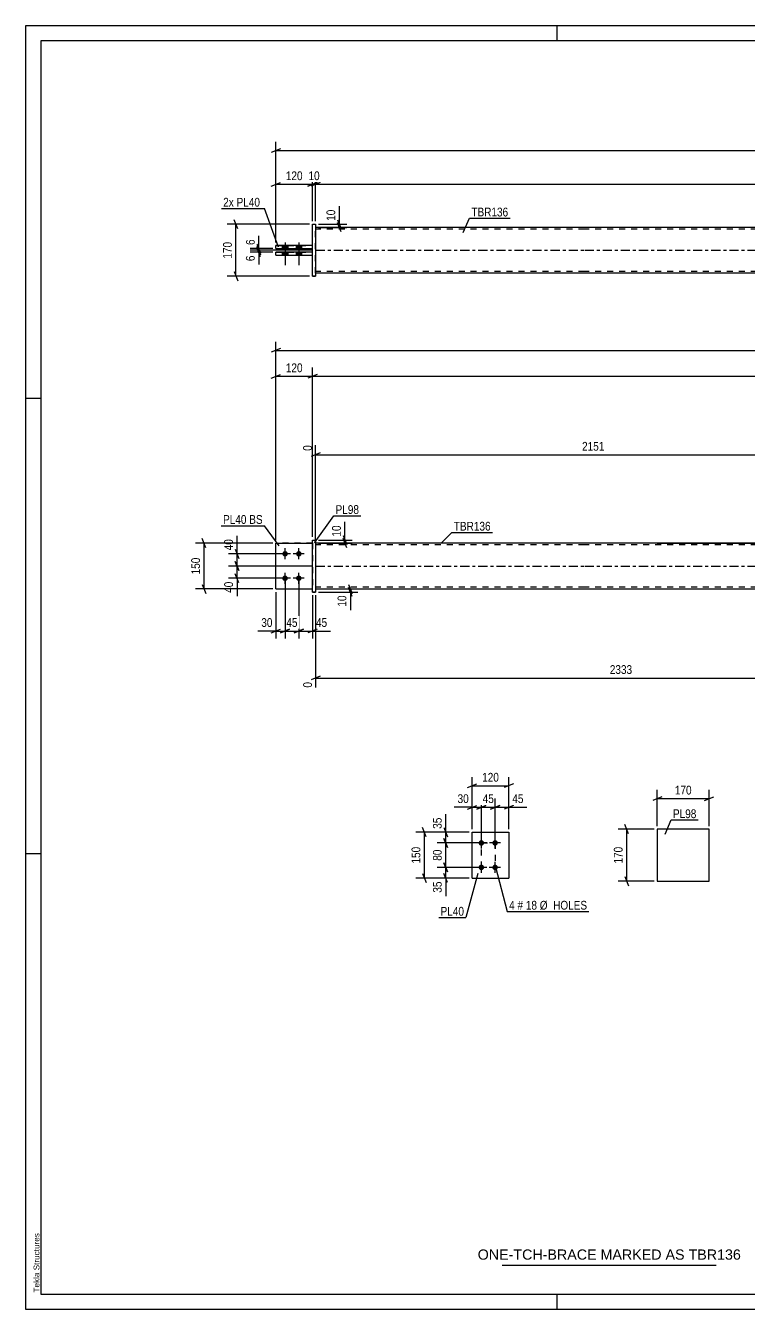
# Model space of a CAD drawing. Header units: millimetres. Extents: x 0 to 594, y 0 to 420.
# Drawn here: x 0 to 236.6, y 0 to 420 of the extents above; entities that cross this region are included whole.
import ezdxf

# ---------------------------------------------------------------- set-up
doc = ezdxf.new("R2010")
doc.units = ezdxf.units.MM
doc.linetypes.add('DXK_LINE_DOT2', pattern=[3.9198, 1.9599, -1.9599])
doc.linetypes.add('DXK_LINE_DOT3', pattern=[5.9187, 2.979, -0.9799, 0.9799, -0.9799])
doc.styles.add('Arial', font='ARIAL.TTF', dxfattribs={"height": 0.2})
doc.styles.add('Arial Narrow', font='ARIALN.TTF', dxfattribs={"height": 0.2})

# ---------------------------------------------------------------- blocks, each defined once
blk = doc.blocks.new('Unknown-580575839-1131')
at = {"color": 5, "linetype": 'Continuous'}
for p, q in [((594, 420), (0, 420)), ((0, 420), (0, 0)), ((174, 415), (174, 420)), ((589, 415), (5, 415)), ((5, 415), (5, 5)), ((5, 298), (0, 298)), ((5, 149), (0, 149)), ((5, 5), (589, 5)), ((174, 0), (174, 5)), ((0, 0), (594, 0))]:
    blk.add_line(p, q, dxfattribs=at)
at = {"color": 174, "linetype": 'Continuous', "style": 'Arial'}
blk.add_text('Tekla Structures', height=1.9102, rotation=90, dxfattribs=at).set_placement((4.5, 5.5))
blk = doc.blocks.new('Bolt-580575839-2195 - 2156')
at = {"linetype": 'Continuous'}
for points in [[(149.19, 153.5), (149.37, 153.48), (149.55, 153.42), (149.71, 153.32), (149.85, 153.2), (149.96, 153.05), (150.04, 152.87), (150.08, 152.69), (150.08, 152.5), (150.04, 152.32), (149.96, 152.15), (149.85, 151.99), (149.71, 151.87), (149.55, 151.77), (149.37, 151.72), (149.19, 151.7), (149, 151.72), (148.82, 151.77), (148.66, 151.87), (148.52, 151.99), (148.41, 152.15), (148.33, 152.32), (148.29, 152.5), (148.29, 152.69), (148.33, 152.87), (148.41, 153.05), (148.52, 153.2), (148.66, 153.32), (148.82, 153.42), (149, 153.48)], [(153.69, 153.5), (153.87, 153.48), (154.05, 153.42), (154.21, 153.32), (154.35, 153.2), (154.46, 153.05), (154.54, 152.87), (154.58, 152.69), (154.58, 152.5), (154.54, 152.32), (154.46, 152.15), (154.35, 151.99), (154.21, 151.87), (154.05, 151.77), (153.87, 151.72), (153.69, 151.7), (153.5, 151.72), (153.32, 151.77), (153.16, 151.87), (153.02, 151.99), (152.91, 152.15), (152.83, 152.32), (152.79, 152.5), (152.79, 152.69), (152.83, 152.87), (152.91, 153.05), (153.02, 153.2), (153.16, 153.32), (153.32, 153.42), (153.5, 153.48)], [(149.19, 145.5), (149.37, 145.48), (149.55, 145.42), (149.71, 145.32), (149.85, 145.2), (149.96, 145.05), (150.04, 144.87), (150.08, 144.69), (150.08, 144.5), (150.04, 144.32), (149.96, 144.15), (149.85, 143.99), (149.71, 143.87), (149.55, 143.77), (149.37, 143.72), (149.19, 143.7), (149, 143.72), (148.82, 143.77), (148.66, 143.87), (148.52, 143.99), (148.41, 144.15), (148.33, 144.32), (148.29, 144.5), (148.29, 144.69), (148.33, 144.87), (148.41, 145.05), (148.52, 145.2), (148.66, 145.32), (148.82, 145.42), (149, 145.48)], [(153.69, 145.5), (153.87, 145.48), (154.05, 145.42), (154.21, 145.32), (154.35, 145.2), (154.46, 145.05), (154.54, 144.87), (154.58, 144.69), (154.58, 144.5), (154.54, 144.32), (154.46, 144.15), (154.35, 143.99), (154.21, 143.87), (154.05, 143.77), (153.87, 143.72), (153.69, 143.7), (153.5, 143.72), (153.32, 143.77), (153.16, 143.87), (153.02, 143.99), (152.91, 144.15), (152.83, 144.32), (152.79, 144.5), (152.79, 144.69), (152.83, 144.87), (152.91, 145.05), (153.02, 145.2), (153.16, 145.32), (153.32, 145.42), (153.5, 145.48)]]:
    blk.add_hatch(color=1, dxfattribs=at).paths.add_polyline_path(points)
at = {"color": 1, "linetype": 'Continuous'}
for p, q in [((150.99, 152.6), (147.39, 152.6)), ((149.19, 150.8), (149.19, 154.4)), ((155.49, 152.6), (151.89, 152.6)), ((153.69, 150.8), (153.69, 154.4)), ((150.99, 144.6), (147.39, 144.6)), ((149.19, 142.8), (149.19, 146.4)), ((155.49, 144.6), (151.89, 144.6)), ((153.69, 142.8), (153.69, 146.4))]:
    blk.add_line(p, q, dxfattribs=at)
blk = doc.blocks.new('Part-580575839-2162 - 2156')
at = {"color": 2, "linetype": 'Continuous'}
for p, q in [((146.19, 141.1), (146.19, 156.1)), ((146.19, 156.1), (158.19, 156.1)), ((158.19, 156.1), (158.19, 141.1)), ((146.19, 141.1), (146.19, 141.1)), ((146.19, 141.1), (158.19, 141.1)), ((158.19, 141.1), (158.19, 141.1))]:
    blk.add_line(p, q, dxfattribs=at)
at = {"color": 7, "linetype": 'DXK_LINE_DOT2'}
for p, q in [((146.19, 156.1), (158.19, 156.1)), ((146.19, 141.1), (158.19, 141.1))]:
    blk.add_line(p, q, dxfattribs=at)
blk = doc.blocks.new('Bolt-580575839-1683 - 1678')
at = {"linetype": 'Continuous'}
for points in [[(84.92, 246.3), (84.74, 246.32), (84.56, 246.38), (84.39, 246.47), (84.25, 246.6), (84.14, 246.75), (84.07, 246.92), (84.03, 247.11), (84.03, 247.3), (84.07, 247.48), (84.14, 247.65), (84.25, 247.8), (84.39, 247.93), (84.56, 248.02), (84.74, 248.08), (84.92, 248.1), (85.11, 248.08), (85.29, 248.02), (85.45, 247.93), (85.59, 247.8), (85.7, 247.65), (85.78, 247.48), (85.82, 247.3), (85.82, 247.11), (85.78, 246.92), (85.7, 246.75), (85.59, 246.6), (85.45, 246.47), (85.29, 246.38), (85.11, 246.32)], [(89.42, 246.3), (89.24, 246.32), (89.06, 246.38), (88.89, 246.47), (88.75, 246.6), (88.64, 246.75), (88.57, 246.92), (88.53, 247.11), (88.53, 247.3), (88.57, 247.48), (88.64, 247.65), (88.75, 247.8), (88.89, 247.93), (89.06, 248.02), (89.24, 248.08), (89.42, 248.1), (89.61, 248.08), (89.79, 248.02), (89.95, 247.93), (90.09, 247.8), (90.2, 247.65), (90.28, 247.48), (90.32, 247.3), (90.32, 247.11), (90.28, 246.92), (90.2, 246.75), (90.09, 246.6), (89.95, 246.47), (89.79, 246.38), (89.61, 246.32)], [(84.92, 238.3), (84.74, 238.32), (84.56, 238.38), (84.39, 238.47), (84.25, 238.6), (84.14, 238.75), (84.07, 238.92), (84.03, 239.11), (84.03, 239.3), (84.07, 239.48), (84.14, 239.65), (84.25, 239.8), (84.39, 239.93), (84.56, 240.02), (84.74, 240.08), (84.92, 240.1), (85.11, 240.08), (85.29, 240.02), (85.45, 239.93), (85.59, 239.8), (85.7, 239.65), (85.78, 239.48), (85.82, 239.3), (85.82, 239.11), (85.78, 238.92), (85.7, 238.75), (85.59, 238.6), (85.45, 238.47), (85.29, 238.38), (85.11, 238.32)], [(89.42, 238.3), (89.24, 238.32), (89.06, 238.38), (88.89, 238.47), (88.75, 238.6), (88.64, 238.75), (88.57, 238.92), (88.53, 239.11), (88.53, 239.3), (88.57, 239.48), (88.64, 239.65), (88.75, 239.8), (88.89, 239.93), (89.06, 240.02), (89.24, 240.08), (89.42, 240.1), (89.61, 240.08), (89.79, 240.02), (89.95, 239.93), (90.09, 239.8), (90.2, 239.65), (90.28, 239.48), (90.32, 239.3), (90.32, 239.11), (90.28, 238.92), (90.2, 238.75), (90.09, 238.6), (89.95, 238.47), (89.79, 238.38), (89.61, 238.32)]]:
    blk.add_hatch(color=1, dxfattribs=at).paths.add_polyline_path(points)
at = {"color": 1, "linetype": 'Continuous'}
for p, q in [((84.92, 245.4), (84.92, 249)), ((89.42, 245.4), (89.42, 249)), ((86.72, 247.2), (83.12, 247.2)), ((91.22, 247.2), (87.62, 247.2)), ((84.92, 237.4), (84.92, 241)), ((89.42, 237.4), (89.42, 241)), ((86.72, 239.2), (83.12, 239.2)), ((91.22, 239.2), (87.62, 239.2))]:
    blk.add_line(p, q, dxfattribs=at)
blk = doc.blocks.new('Part-580575839-1694 - 1678')
at = {"color": 2, "linetype": 'Continuous'}
for p, q in [((93.92, 251.7), (94.92, 251.7)), ((93.92, 234.7), (93.92, 251.7)), ((94.92, 251.7), (94.92, 251.7)), ((94.92, 251.7), (94.92, 234.7)), ((93.92, 234.7), (94.92, 234.7))]:
    blk.add_line(p, q, dxfattribs=at)
at = {"color": 7, "linetype": 'DXK_LINE_DOT2'}
for p, q in [((93.92, 251.7), (94.92, 251.7)), ((94.92, 234.7), (93.92, 234.7)), ((93.92, 234.7), (93.92, 234.7)), ((94.92, 234.7), (94.92, 234.7))]:
    blk.add_line(p, q, dxfattribs=at)
blk = doc.blocks.new('Part-580575839-1699 - 1678')
at = {"color": 7, "linetype": 'DXK_LINE_DOT2'}
for p, q in [((81.92, 235.7), (81.92, 250.7)), ((81.92, 250.7), (93.92, 250.7)), ((93.92, 250.7), (81.92, 250.7)), ((93.92, 250.7), (93.92, 235.7)), ((81.92, 235.7), (81.92, 235.7)), ((81.92, 235.7), (93.92, 235.7)), ((81.92, 235.7), (93.92, 235.7)), ((93.92, 235.7), (93.92, 235.7))]:
    blk.add_line(p, q, dxfattribs=at)
blk = doc.blocks.new('Part-580575839-1704 - 1678')
at = {"color": 2, "linetype": 'Continuous'}
for p, q in [((81.92, 235.7), (81.92, 250.7)), ((81.92, 250.7), (93.92, 250.7)), ((81.92, 235.7), (81.92, 235.7)), ((81.92, 235.7), (93.92, 235.7))]:
    blk.add_line(p, q, dxfattribs=at)
at = {"color": 7, "linetype": 'DXK_LINE_DOT2'}
for p, q in [((93.92, 250.7), (81.92, 250.7)), ((93.92, 250.7), (93.92, 235.7)), ((81.92, 235.7), (81.92, 235.7)), ((81.92, 235.7), (93.92, 235.7)), ((93.92, 235.7), (93.92, 235.7))]:
    blk.add_line(p, q, dxfattribs=at)
blk = doc.blocks.new('Part-580575839-1720 - 1678')
at = {"linetype": 'Continuous'}
blk.add_hatch(color=2, dxfattribs=at).paths.add_polyline_path([(473.87, 235.7), (473.07, 237.1), (474.67, 237.1)])
at = {"color": 2, "linetype": 'Continuous'}
for p, q in [((182.92, 250.7), (94.92, 250.7)), ((415.77, 250.7), (183.02, 250.7)), ((503.87, 250.7), (415.87, 250.7)), ((94.92, 235.7), (182.92, 235.7)), ((183.02, 235.7), (415.77, 235.7)), ((415.87, 235.7), (503.87, 235.7)), ((473.87, 235.7), (473.07, 237.1)), ((473.07, 237.1), (474.67, 237.1)), ((474.67, 237.1), (473.87, 235.7))]:
    blk.add_line(p, q, dxfattribs=at)
at = {"color": 7, "linetype": 'DXK_LINE_DOT2'}
for p, q in [((94.92, 250.7), (94.92, 235.7)), ((182.92, 250.1), (94.92, 250.1)), ((415.77, 250.1), (183.02, 250.1)), ((279.94, 250.7), (279.94, 250.1)), ((304.63, 250.7), (304.63, 250.1)), ((503.87, 250.1), (415.87, 250.1)), ((503.87, 235.7), (503.87, 250.7)), ((182.92, 236.3), (94.92, 236.3)), ((415.77, 236.3), (183.02, 236.3)), ((294.17, 235.7), (294.17, 236.3)), ((318.86, 235.7), (318.86, 236.3)), ((503.87, 236.3), (415.87, 236.3))]:
    blk.add_line(p, q, dxfattribs=at)
at = {"color": 7, "linetype": 'DXK_LINE_DOT3'}
for p, q in [((94.92, 243.2), (182.92, 243.2)), ((183.02, 243.2), (415.77, 243.2)), ((415.87, 243.2), (503.87, 243.2))]:
    blk.add_line(p, q, dxfattribs=at)
at = {"color": 2, "linetype": 'Continuous'}
blk.add_circle((473.87, 236.6), 1, dxfattribs=at)
blk = doc.blocks.new('Bolt-580575839-1471 - 1368')
at = {"linetype": 'Continuous'}
for points in [[(84.02, 347.11), (85.82, 347.11), (85.82, 348.11), (84.02, 348.11)], [(84.02, 347.11), (85.82, 347.11), (85.82, 348.11), (84.02, 348.11)], [(84.02, 344.91), (85.82, 344.91), (85.82, 345.91), (84.02, 345.91)], [(84.02, 344.91), (85.82, 344.91), (85.82, 345.91), (84.02, 345.91)], [(88.52, 347.11), (90.32, 347.11), (90.32, 348.11), (88.52, 348.11)], [(88.52, 347.11), (90.32, 347.11), (90.32, 348.11), (88.52, 348.11)], [(88.52, 344.91), (90.32, 344.91), (90.32, 345.91), (88.52, 345.91)], [(88.52, 344.91), (90.32, 344.91), (90.32, 345.91), (88.52, 345.91)]]:
    blk.add_hatch(color=1, dxfattribs=at).paths.add_polyline_path(points)
at = {"color": 1, "linetype": 'Continuous'}
for p, q in [((84.92, 349.11), (84.92, 341.61)), ((84.92, 349.11), (84.92, 341.61)), ((89.42, 349.11), (89.42, 341.61)), ((89.42, 349.11), (89.42, 341.61)), ((84.02, 348.11), (84.02, 347.11)), ((84.02, 348.11), (84.02, 347.11)), ((84.02, 345.91), (84.02, 344.91)), ((84.02, 345.91), (84.02, 344.91)), ((85.82, 348.11), (85.82, 347.11)), ((85.82, 348.11), (85.82, 347.11)), ((85.82, 345.91), (85.82, 344.91)), ((85.82, 345.91), (85.82, 344.91)), ((88.52, 348.11), (88.52, 347.11)), ((88.52, 348.11), (88.52, 347.11)), ((88.52, 345.91), (88.52, 344.91)), ((88.52, 345.91), (88.52, 344.91)), ((90.32, 348.11), (90.32, 347.11)), ((90.32, 348.11), (90.32, 347.11)), ((90.32, 345.91), (90.32, 344.91)), ((90.32, 345.91), (90.32, 344.91))]:
    blk.add_line(p, q, dxfattribs=at)
blk = doc.blocks.new('Part-580575839-1416 - 1368')
at = {"linetype": 'Continuous'}
blk.add_hatch(color=2, dxfattribs=at).paths.add_polyline_path([(473.87, 346.51), (473.07, 347.91), (474.67, 347.91)])
at = {"color": 2, "linetype": 'Continuous'}
for p, q in [((182.92, 354.01), (94.92, 354.01)), ((415.77, 354.01), (183.02, 354.01)), ((503.87, 354.01), (415.87, 354.01)), ((279.94, 347.12), (279.94, 347.21)), ((279.94, 347.21), (279.94, 347.21)), ((279.94, 347.21), (304.63, 347.21)), ((279.94, 345.81), (279.94, 345.92)), ((279.94, 345.81), (304.63, 345.81)), ((294.17, 347.12), (294.17, 347.21)), ((294.17, 345.81), (294.17, 345.92)), ((304.63, 347.21), (304.63, 345.81)), ((473.87, 346.51), (473.07, 347.91)), ((473.07, 347.91), (474.67, 347.91)), ((474.67, 347.91), (473.87, 346.51)), ((182.92, 339.01), (94.92, 339.01)), ((415.77, 339.01), (183.02, 339.01)), ((503.87, 339.01), (415.87, 339.01))]:
    blk.add_line(p, q, dxfattribs=at)
at = {"color": 7, "linetype": 'DXK_LINE_DOT2'}
for p, q in [((94.92, 339.01), (94.92, 354.01)), ((182.92, 353.41), (94.92, 353.41)), ((415.77, 353.41), (183.02, 353.41)), ((503.87, 353.41), (415.87, 353.41)), ((503.87, 354.01), (503.87, 339.01)), ((279.94, 345.92), (279.94, 347.21)), ((279.94, 347.21), (304.63, 347.21)), ((279.94, 345.81), (304.63, 345.81)), ((294.17, 347.21), (318.86, 347.21)), ((294.17, 347.21), (294.17, 345.92)), ((294.17, 347.21), (318.86, 347.21)), ((294.17, 345.81), (294.17, 345.81)), ((294.17, 345.81), (294.17, 345.81)), ((294.17, 345.81), (318.86, 345.81)), ((294.17, 345.81), (318.86, 345.81)), ((318.86, 347.21), (318.86, 345.81)), ((182.92, 339.61), (94.92, 339.61)), ((415.77, 339.61), (183.02, 339.61)), ((503.87, 339.61), (415.87, 339.61))]:
    blk.add_line(p, q, dxfattribs=at)
at = {"color": 7, "linetype": 'DXK_LINE_DOT3'}
for p, q in [((94.92, 346.51), (182.92, 346.51)), ((183.02, 346.51), (415.77, 346.51)), ((415.87, 346.51), (503.87, 346.51))]:
    blk.add_line(p, q, dxfattribs=at)
at = {"color": 2, "linetype": 'Continuous'}
blk.add_circle((473.87, 347.41), 1, dxfattribs=at)
blk = doc.blocks.new('Part-580575839-1449 - 1368')
at = {"color": 2, "linetype": 'Continuous'}
for p, q in [((81.92, 344.92), (81.92, 345.92)), ((93.92, 345.92), (81.92, 345.92)), ((81.92, 344.91), (81.92, 344.92)), ((81.92, 344.92), (93.92, 344.92))]:
    blk.add_line(p, q, dxfattribs=at)
at = {"color": 7, "linetype": 'DXK_LINE_DOT2'}
for p, q in [((81.92, 345.91), (93.92, 345.91)), ((81.92, 344.91), (93.92, 344.91)), ((93.92, 344.91), (93.92, 345.92))]:
    blk.add_line(p, q, dxfattribs=at)
blk = doc.blocks.new('Part-580575839-1454 - 1368')
at = {"color": 2, "linetype": 'Continuous'}
for p, q in [((81.92, 347.12), (81.92, 348.12)), ((93.92, 348.12), (81.92, 348.12)), ((81.92, 347.11), (81.92, 347.12)), ((81.92, 347.12), (93.92, 347.12))]:
    blk.add_line(p, q, dxfattribs=at)
at = {"color": 7, "linetype": 'DXK_LINE_DOT2'}
for p, q in [((81.92, 348.11), (93.92, 348.11)), ((81.92, 347.11), (93.92, 347.11)), ((93.92, 347.11), (93.92, 348.12))]:
    blk.add_line(p, q, dxfattribs=at)
blk = doc.blocks.new('Part-580575839-1455 - 1368')
at = {"color": 2, "linetype": 'Continuous'}
for p, q in [((93.92, 355.02), (94.92, 355.02)), ((93.92, 338.02), (93.92, 355.02)), ((94.92, 355.01), (94.92, 355.02)), ((94.92, 355.02), (94.92, 338.01)), ((94.92, 338.02), (93.92, 338.02)), ((93.92, 338.02), (93.92, 338.01))]:
    blk.add_line(p, q, dxfattribs=at)
at = {"color": 7, "linetype": 'DXK_LINE_DOT2'}
for p, q in [((93.92, 355.01), (94.92, 355.01)), ((93.92, 338.01), (93.92, 338.02)), ((93.92, 338.01), (94.92, 338.01))]:
    blk.add_line(p, q, dxfattribs=at)
blk = doc.blocks.new('Part-580575839-2399 - 2393')
at = {"color": 2, "linetype": 'Continuous'}
for p, q in [((223.77, 157.1), (206.77, 157.1)), ((206.77, 157.1), (206.77, 140.1)), ((223.77, 140.1), (223.77, 157.1)), ((206.77, 140.1), (223.77, 140.1))]:
    blk.add_line(p, q, dxfattribs=at)
blk = doc.blocks.new('Rectangle-580575839-2379 - 2156')
at = {"color": 1, "linetype": 'DXK_LINE_DOT2'}
blk.add_lwpolyline([(149.19, 152.6), (153.69, 152.6), (153.69, 144.6), (149.19, 144.6), (149.19, 152.6)], close=True, dxfattribs=at)
blk = doc.blocks.new('StraightDimension-580575839-2295 - 2156')
at = {"color": 7, "linetype": 'Continuous'}
for p, q in [((145.19, 156.1), (134.7, 156.1)), ((136.95, 157.6), (138.15, 154.6)), ((137.55, 152.6), (137.55, 156.1)), ((148.19, 152.6), (134.7, 152.6)), ((138.15, 151.1), (136.95, 154.1))]:
    blk.add_line(p, q, dxfattribs=at)
at = {"color": 0}
blk.add_wipeout([(136.8, 161.48), (132.6, 161.48), (132.6, 156.62), (136.8, 156.62)], dxfattribs=at)
at = {"color": 7, "linetype": 'Continuous'}
blk.add_line((137.55, 156.1), (137.55, 162), dxfattribs=at)
blk.add_line((137.55, 156.1), (137.55, 162), dxfattribs=at)
at = {"color": 3, "style": 'Arial Narrow'}
blk.add_text('35', height=2.863, rotation=90.0002, dxfattribs=at).set_placement((136.2, 157.22))
blk = doc.blocks.new('StraightDimension-580575839-2272 - 2156')
at = {"color": 7, "linetype": 'Continuous'}
for p, q in [((148.19, 144.6), (134.7, 144.6)), ((136.95, 146.1), (138.15, 143.1)), ((137.55, 141.1), (137.55, 144.6)), ((145.19, 141.1), (134.7, 141.1)), ((138.15, 139.6), (136.95, 142.6))]:
    blk.add_line(p, q, dxfattribs=at)
at = {"color": 0}
blk.add_wipeout([(136.8, 140.57), (132.6, 140.57), (132.6, 135.72), (136.8, 135.72)], dxfattribs=at)
at = {"color": 7, "linetype": 'Continuous'}
blk.add_line((137.55, 141.1), (137.55, 135.19), dxfattribs=at)
blk.add_line((137.55, 141.1), (137.55, 135.19), dxfattribs=at)
at = {"color": 3, "style": 'Arial Narrow'}
blk.add_text('35', height=2.863, rotation=90.0002, dxfattribs=at).set_placement((136.2, 136.32))
blk = doc.blocks.new('StraightDimension-580575839-2285 - 2156')
at = {"color": 7, "linetype": 'Continuous'}
for p, q in [((148.19, 152.6), (134.7, 152.6)), ((136.95, 154.1), (138.15, 151.1)), ((137.55, 144.6), (137.55, 152.6)), ((148.19, 144.6), (134.7, 144.6)), ((138.15, 143.1), (136.95, 146.1))]:
    blk.add_line(p, q, dxfattribs=at)
at = {"color": 0}
blk.add_wipeout([(136.8, 151.02), (132.6, 151.02), (132.6, 146.17), (136.8, 146.17)], dxfattribs=at)
at = {"color": 3, "style": 'Arial Narrow'}
blk.add_text('80', height=2.863, rotation=90.0002, dxfattribs=at).set_placement((136.2, 146.77))
blk = doc.blocks.new('StraightDimension-580575839-2309 - 2156')
at = {"color": 7, "linetype": 'Continuous'}
for p, q in [((145.19, 156.1), (127.7, 156.1)), ((131.15, 154.6), (129.95, 157.6)), ((130.55, 141.1), (130.55, 156.1)), ((145.19, 141.1), (127.7, 141.1)), ((129.95, 142.6), (131.15, 139.6))]:
    blk.add_line(p, q, dxfattribs=at)
at = {"color": 0}
blk.add_wipeout([(129.8, 151.94), (125.6, 151.94), (125.6, 145.25), (129.8, 145.25)], dxfattribs=at)
at = {"color": 3, "style": 'Arial Narrow'}
blk.add_text('150', height=2.863, rotation=90.0002, dxfattribs=at).set_placement((129.2, 145.85))
blk = doc.blocks.new('StraightDimension-580575839-2326 - 2156')
at = {"color": 7, "linetype": 'Continuous'}
for p, q in [((144.69, 163.7), (147.69, 164.9)), ((146.19, 157.1), (146.19, 167.15)), ((146.19, 164.3), (149.19, 164.3)), ((150.69, 164.9), (147.69, 163.7)), ((149.19, 153.6), (149.19, 167.15))]:
    blk.add_line(p, q, dxfattribs=at)
at = {"color": 0}
blk.add_wipeout([(145.66, 165.05), (145.66, 169.25), (140.8, 169.25), (140.8, 165.05)], dxfattribs=at)
at = {"color": 7, "linetype": 'Continuous'}
blk.add_line((146.19, 164.3), (140.28, 164.3), dxfattribs=at)
blk.add_line((146.19, 164.3), (140.28, 164.3), dxfattribs=at)
at = {"color": 3, "style": 'Arial Narrow'}
blk.add_text('30', height=2.863, dxfattribs=at).set_placement((141.4, 165.65))
blk = doc.blocks.new('StraightDimension-580575839-2339 - 2156')
at = {"color": 7, "linetype": 'Continuous'}
for p, q in [((147.69, 163.7), (150.69, 164.9)), ((149.19, 153.6), (149.19, 167.15)), ((149.19, 164.3), (153.69, 164.3)), ((155.19, 164.9), (152.19, 163.7)), ((153.69, 153.6), (153.69, 167.15))]:
    blk.add_line(p, q, dxfattribs=at)
at = {"color": 0}
blk.add_wipeout([(153.86, 165.05), (153.86, 169.25), (149.01, 169.25), (149.01, 165.05)], dxfattribs=at)
at = {"color": 3, "style": 'Arial Narrow'}
blk.add_text('45', height=2.863, dxfattribs=at).set_placement((149.61, 165.65))
blk = doc.blocks.new('StraightDimension-580575839-2349 - 2156')
at = {"color": 7, "linetype": 'Continuous'}
for p, q in [((152.19, 163.7), (155.19, 164.9)), ((153.69, 153.6), (153.69, 167.15)), ((153.69, 164.3), (158.19, 164.3)), ((159.69, 164.9), (156.69, 163.7)), ((158.19, 157.1), (158.19, 167.15))]:
    blk.add_line(p, q, dxfattribs=at)
at = {"color": 0}
blk.add_wipeout([(163.57, 165.05), (163.57, 169.25), (158.71, 169.25), (158.71, 165.05)], dxfattribs=at)
at = {"color": 7, "linetype": 'Continuous'}
blk.add_line((158.19, 164.3), (164.09, 164.3), dxfattribs=at)
blk.add_line((158.19, 164.3), (164.09, 164.3), dxfattribs=at)
at = {"color": 3, "style": 'Arial Narrow'}
blk.add_text('45', height=2.863, dxfattribs=at).set_placement((159.31, 165.65))
blk = doc.blocks.new('StraightDimension-580575839-2363 - 2156')
at = {"color": 7, "linetype": 'Continuous'}
for p, q in [((146.19, 157.1), (146.19, 174.15)), ((158.19, 157.1), (158.19, 174.15)), ((144.69, 170.7), (147.69, 171.9)), ((146.19, 171.3), (158.19, 171.3)), ((159.69, 171.9), (156.69, 170.7))]:
    blk.add_line(p, q, dxfattribs=at)
at = {"color": 0}
blk.add_wipeout([(155.53, 172.05), (155.53, 176.25), (148.84, 176.25), (148.84, 172.05)], dxfattribs=at)
at = {"color": 3, "style": 'Arial Narrow'}
blk.add_text('120', height=2.863, dxfattribs=at).set_placement((149.44, 172.65))
blk = doc.blocks.new('StraightDimension-580575839-3465 - 1678')
at = {"color": 7, "linetype": 'Continuous'}
for p, q in [((275.68, 260.5), (262.4, 260.5)), ((264.65, 262), (265.85, 259)), ((265.25, 250.72), (265.25, 260.5)), ((265.85, 249.22), (264.65, 252.22)), ((206.69, 250.72), (267.65, 250.72))]:
    blk.add_line(p, q, dxfattribs=at)
at = {"color": 0}
blk.add_wipeout([(264.5, 258.04), (260.3, 258.04), (260.3, 253.18), (264.5, 253.18)], dxfattribs=at)
at = {"color": 3, "style": 'Arial Narrow'}
blk.add_text('98', height=2.863, rotation=90.0002, dxfattribs=at).set_placement((263.9, 253.78))
blk = doc.blocks.new('StraightDimension-580575839-1909 - 1678')
at = {"color": 7, "linetype": 'Continuous'}
for p, q in [((68.62, 248.7), (69.82, 245.7)), ((83.92, 247.2), (66.37, 247.2)), ((69.82, 241.7), (68.62, 244.7)), ((69.22, 243.2), (69.22, 247.2)), ((93.92, 243.2), (66.37, 243.2))]:
    blk.add_line(p, q, dxfattribs=at)
at = {"color": 0}
blk.add_wipeout([(68.47, 252.58), (64.27, 252.58), (64.27, 247.73), (68.47, 247.73)], dxfattribs=at)
at = {"color": 7, "linetype": 'Continuous'}
blk.add_line((69.22, 247.2), (69.22, 253.11), dxfattribs=at)
blk.add_line((69.22, 247.2), (69.22, 253.11), dxfattribs=at)
at = {"color": 3, "style": 'Arial Narrow'}
blk.add_text('40', height=2.863, rotation=90.0002, dxfattribs=at).set_placement((67.87, 248.33))
blk = doc.blocks.new('StraightDimension-580575839-1736 - 1678')
at = {"color": 7, "linetype": 'Continuous'}
for p, q in [((81.92, 251.7), (81.92, 316.6)), ((516.87, 251.7), (516.87, 316.6)), ((83.42, 314.35), (80.42, 313.15)), ((81.92, 313.75), (516.87, 313.75)), ((515.37, 313.15), (518.37, 314.35))]:
    blk.add_line(p, q, dxfattribs=at)
at = {"color": 0}
blk.add_wipeout([(303.65, 314.5), (303.65, 318.7), (295.14, 318.7), (295.14, 314.5)], dxfattribs=at)
at = {"color": 3, "style": 'Arial Narrow'}
blk.add_text('5584', height=2.863, dxfattribs=at).set_placement((295.74, 315.1))
blk = doc.blocks.new('StraightDimension-580575839-1750 - 1678')
at = {"color": 7, "linetype": 'Continuous'}
for p, q in [((276.68, 261.5), (276.68, 292.71)), ((94.92, 251.7), (94.92, 282.72)), ((96.42, 280.19), (93.42, 278.99)), ((94.92, 279.59), (276.68, 279.59)), ((275.18, 278.99), (278.18, 280.19))]:
    blk.add_line(p, q, dxfattribs=at)
at = {"color": 0, "linetype": 'Continuous'}
for points in [[(276.08, 293.31), (271.88, 293.31), (271.88, 284.79), (276.08, 284.79)], [(94.32, 283.32), (90.12, 283.32), (90.12, 280.29), (94.32, 280.29)]]:
    blk.add_wipeout(points, dxfattribs=at)
at = {"color": 0}
blk.add_wipeout([(190.06, 280.34), (190.06, 284.54), (181.55, 284.54), (181.55, 280.34)], dxfattribs=at)
at = {"color": 3, "linetype": 'Continuous', "style": 'Arial Narrow'}
for s, height, p in [('2151', 2.863, (275.48, 285.39)), ('0', 2.86, (93.72, 280.89))]:
    blk.add_text(s, height=height, rotation=90.0002, dxfattribs=at).set_placement(p)
at = {"color": 3, "style": 'Arial Narrow'}
blk.add_text('2151', height=2.863, dxfattribs=at).set_placement((182.15, 280.94))
blk = doc.blocks.new('StraightDimension-580575839-2047 - 1678')
at = {"color": 7, "linetype": 'Continuous'}
for p, q in [((93.92, 252.7), (93.92, 308.13)), ((503.87, 252.7), (503.87, 308.13)), ((95.42, 305.88), (92.42, 304.68)), ((93.92, 305.28), (503.87, 305.28)), ((502.37, 304.68), (505.37, 305.88))]:
    blk.add_line(p, q, dxfattribs=at)
at = {"color": 0}
blk.add_wipeout([(303.15, 306.03), (303.15, 310.23), (294.64, 310.23), (294.64, 306.03)], dxfattribs=at)
at = {"color": 3, "style": 'Arial Narrow'}
blk.add_text('5334', height=2.863, dxfattribs=at).set_placement((295.24, 306.63))
blk = doc.blocks.new('StraightDimension-580575839-1813 - 1678')
at = {"color": 7, "linetype": 'Continuous'}
for p, q in [((89.42, 238.2), (89.42, 219.53)), ((93.92, 233.7), (93.92, 219.53)), ((87.92, 221.33), (90.92, 222.53)), ((89.42, 221.93), (93.92, 221.93)), ((95.42, 222.53), (92.42, 221.33))]:
    blk.add_line(p, q, dxfattribs=at)
at = {"color": 0}
blk.add_wipeout([(99.3, 222.68), (99.3, 226.88), (94.45, 226.88), (94.45, 222.68)], dxfattribs=at)
at = {"color": 7, "linetype": 'Continuous'}
blk.add_line((93.92, 221.93), (99.83, 221.93), dxfattribs=at)
blk.add_line((93.92, 221.93), (99.83, 221.93), dxfattribs=at)
at = {"color": 3, "style": 'Arial Narrow'}
blk.add_text('45', height=2.863, dxfattribs=at).set_placement((95.05, 223.28))
blk = doc.blocks.new('StraightDimension-580575839-1820 - 1678')
at = {"color": 7, "linetype": 'Continuous'}
for p, q in [((84.92, 238.2), (84.92, 219.53)), ((89.42, 238.2), (89.42, 219.53)), ((83.42, 221.33), (86.42, 222.53)), ((84.92, 221.93), (89.42, 221.93)), ((90.92, 222.53), (87.92, 221.33))]:
    blk.add_line(p, q, dxfattribs=at)
at = {"color": 0}
blk.add_wipeout([(89.6, 222.68), (89.6, 226.88), (84.74, 226.88), (84.74, 222.68)], dxfattribs=at)
at = {"color": 3, "style": 'Arial Narrow'}
blk.add_text('45', height=2.863, dxfattribs=at).set_placement((85.34, 223.28))
blk = doc.blocks.new('StraightDimension-580575839-1891 - 1678')
at = {"color": 7, "linetype": 'Continuous'}
for p, q in [((95.92, 235.7), (108.73, 235.7)), ((105.73, 237.2), (106.93, 234.2)), ((106.93, 233.2), (105.73, 236.2)), ((106.33, 234.7), (106.33, 235.7)), ((95.92, 234.7), (108.73, 234.7))]:
    blk.add_line(p, q, dxfattribs=at)
at = {"color": 0}
blk.add_wipeout([(105.58, 234.18), (101.38, 234.18), (101.38, 229.32), (105.58, 229.32)], dxfattribs=at)
at = {"color": 7, "linetype": 'Continuous'}
blk.add_line((106.33, 234.7), (106.33, 228.8), dxfattribs=at)
blk.add_line((106.33, 234.7), (106.33, 228.8), dxfattribs=at)
at = {"color": 3, "style": 'Arial Narrow'}
blk.add_text('10', height=2.863, rotation=90.0002, dxfattribs=at).set_placement((104.98, 229.92))
blk = doc.blocks.new('StraightDimension-580575839-1827 - 1678')
at = {"color": 7, "linetype": 'Continuous'}
for p, q in [((84.92, 238.2), (84.92, 219.53)), ((81.92, 234.7), (81.92, 219.53)), ((80.42, 221.33), (83.42, 222.53)), ((81.92, 221.93), (84.92, 221.93)), ((86.42, 222.53), (83.42, 221.33))]:
    blk.add_line(p, q, dxfattribs=at)
at = {"color": 0}
blk.add_wipeout([(81.4, 222.68), (81.4, 226.88), (76.54, 226.88), (76.54, 222.68)], dxfattribs=at)
at = {"color": 7, "linetype": 'Continuous'}
blk.add_line((81.92, 221.93), (76.02, 221.93), dxfattribs=at)
blk.add_line((81.92, 221.93), (76.02, 221.93), dxfattribs=at)
at = {"color": 3, "style": 'Arial Narrow'}
blk.add_text('30', height=2.863, dxfattribs=at).set_placement((77.14, 223.28))
blk = doc.blocks.new('StraightDimension-580575839-1838 - 1678')
at = {"color": 7, "linetype": 'Continuous'}
for p, q in [((94.92, 233.7), (94.92, 203.42)), ((294.86, 234.7), (294.86, 197.94)), ((96.42, 207.15), (93.42, 205.95)), ((94.92, 206.55), (294.86, 206.55)), ((293.36, 205.95), (296.36, 207.15))]:
    blk.add_line(p, q, dxfattribs=at)
at = {"color": 0}
blk.add_wipeout([(199.15, 207.3), (199.15, 211.5), (190.63, 211.5), (190.63, 207.3)], dxfattribs=at)
at = {"color": 0, "linetype": 'Continuous'}
for points in [[(94.32, 205.85), (90.12, 205.85), (90.12, 202.82), (94.32, 202.82)], [(294.26, 205.85), (290.06, 205.85), (290.06, 197.34), (294.26, 197.34)]]:
    blk.add_wipeout(points, dxfattribs=at)
at = {"color": 3, "style": 'Arial Narrow'}
blk.add_text('2333', height=2.863, dxfattribs=at).set_placement((191.23, 207.9))
at = {"color": 3, "linetype": 'Continuous', "style": 'Arial Narrow'}
for s, height, p in [('0', 2.86, (93.72, 203.42)), ('2333', 2.863, (293.66, 197.94))]:
    blk.add_text(s, height=height, rotation=90.0002, dxfattribs=at).set_placement(p)
blk = doc.blocks.new('StraightDimension-580575839-1900 - 1678')
at = {"color": 7, "linetype": 'Continuous'}
for p, q in [((103.92, 253.2), (105.12, 250.2)), ((105.12, 249.2), (103.92, 252.2)), ((95.92, 251.7), (106.92, 251.7)), ((95.92, 250.7), (106.92, 250.7)), ((104.52, 250.7), (104.52, 251.7))]:
    blk.add_line(p, q, dxfattribs=at)
at = {"color": 0}
blk.add_wipeout([(103.77, 257.08), (99.57, 257.08), (99.57, 252.23), (103.77, 252.23)], dxfattribs=at)
at = {"color": 7, "linetype": 'Continuous'}
blk.add_line((104.52, 251.7), (104.52, 257.61), dxfattribs=at)
blk.add_line((104.52, 251.7), (104.52, 257.61), dxfattribs=at)
at = {"color": 3, "style": 'Arial Narrow'}
blk.add_text('10', height=2.863, rotation=90.0002, dxfattribs=at).set_placement((103.17, 252.83))
blk = doc.blocks.new('StraightDimension-580575839-1922 - 1678')
at = {"color": 7, "linetype": 'Continuous'}
for p, q in [((68.62, 244.7), (69.82, 241.7)), ((93.92, 243.2), (66.37, 243.2)), ((69.82, 237.7), (68.62, 240.7)), ((69.22, 239.2), (69.22, 243.2)), ((83.92, 239.2), (66.37, 239.2))]:
    blk.add_line(p, q, dxfattribs=at)
at = {"color": 0}
blk.add_wipeout([(68.47, 238.68), (64.27, 238.68), (64.27, 233.82), (68.47, 233.82)], dxfattribs=at)
at = {"color": 7, "linetype": 'Continuous'}
blk.add_line((69.22, 239.2), (69.22, 233.29), dxfattribs=at)
blk.add_line((69.22, 239.2), (69.22, 233.29), dxfattribs=at)
at = {"color": 3, "style": 'Arial Narrow'}
blk.add_text('40', height=2.863, rotation=90.0002, dxfattribs=at).set_placement((67.87, 234.42))
blk = doc.blocks.new('StraightDimension-580575839-1979 - 1678')
at = {"color": 7, "linetype": 'Continuous'}
for p, q in [((59.02, 249.2), (57.82, 252.2)), ((80.92, 250.7), (55.57, 250.7)), ((58.42, 235.7), (58.42, 250.7)), ((80.92, 235.7), (55.57, 235.7)), ((57.82, 237.2), (59.02, 234.2))]:
    blk.add_line(p, q, dxfattribs=at)
at = {"color": 0}
blk.add_wipeout([(57.67, 246.54), (53.47, 246.54), (53.47, 239.86), (57.67, 239.86)], dxfattribs=at)
at = {"color": 3, "style": 'Arial Narrow'}
blk.add_text('150', height=2.863, rotation=90.0002, dxfattribs=at).set_placement((57.07, 240.46))
blk = doc.blocks.new('StraightDimension-580575839-2052 - 1678')
at = {"color": 7, "linetype": 'Continuous'}
for p, q in [((81.92, 251.7), (81.92, 308.13)), ((93.92, 252.7), (93.92, 308.13)), ((80.42, 304.68), (83.42, 305.88)), ((81.92, 305.28), (93.92, 305.28)), ((95.42, 305.88), (92.42, 304.68))]:
    blk.add_line(p, q, dxfattribs=at)
at = {"color": 0}
blk.add_wipeout([(91.26, 306.03), (91.26, 310.23), (84.58, 310.23), (84.58, 306.03)], dxfattribs=at)
at = {"color": 3, "style": 'Arial Narrow'}
blk.add_text('120', height=2.863, dxfattribs=at).set_placement((85.18, 306.63))
blk = doc.blocks.new('StraightDimension-580575839-1476 - 1368')
at = {"color": 7, "linetype": 'Continuous'}
for p, q in [((95.92, 355.02), (105.1, 355.02)), ((95.92, 354.01), (105.1, 354.01)), ((102.1, 356.52), (103.3, 353.52)), ((103.3, 352.51), (102.1, 355.51)), ((102.7, 354.01), (102.7, 355.02))]:
    blk.add_line(p, q, dxfattribs=at)
at = {"color": 0}
blk.add_wipeout([(101.95, 360.4), (97.75, 360.4), (97.75, 355.54), (101.95, 355.54)], dxfattribs=at)
at = {"color": 7, "linetype": 'Continuous'}
blk.add_line((102.7, 355.02), (102.7, 360.92), dxfattribs=at)
blk.add_line((102.7, 355.02), (102.7, 360.92), dxfattribs=at)
at = {"color": 3, "style": 'Arial Narrow'}
blk.add_text('10', height=2.863, rotation=90.0002, dxfattribs=at).set_placement((101.35, 356.14))
blk = doc.blocks.new('StraightDimension-580575839-1530 - 1368')
at = {"color": 7, "linetype": 'Continuous'}
for p, q in [((92.92, 355.02), (65.98, 355.02)), ((69.43, 353.52), (68.23, 356.52)), ((68.83, 338.02), (68.83, 355.02)), ((92.92, 338.02), (65.98, 338.02)), ((68.23, 339.52), (69.43, 336.52))]:
    blk.add_line(p, q, dxfattribs=at)
at = {"color": 0}
blk.add_wipeout([(68.08, 349.86), (63.88, 349.86), (63.88, 343.17), (68.08, 343.17)], dxfattribs=at)
at = {"color": 3, "style": 'Arial Narrow'}
blk.add_text('170', height=2.863, rotation=90.0002, dxfattribs=at).set_placement((67.48, 343.77))
blk = doc.blocks.new('StraightDimension-580575839-1494 - 1368')
at = {"color": 7, "linetype": 'Continuous'}
for p, q in [((93.92, 346.51), (73.48, 346.51)), ((80.92, 345.91), (73.48, 345.91)), ((75.73, 348.01), (76.93, 345.01)), ((76.93, 344.41), (75.73, 347.41)), ((76.33, 345.91), (76.33, 346.51))]:
    blk.add_line(p, q, dxfattribs=at)
at = {"color": 0}
blk.add_wipeout([(75.58, 345.39), (71.38, 345.39), (71.38, 342.36), (75.58, 342.36)], dxfattribs=at)
at = {"color": 7, "linetype": 'Continuous'}
blk.add_line((76.33, 345.91), (76.33, 341.84), dxfattribs=at)
blk.add_line((76.33, 345.91), (76.33, 341.84), dxfattribs=at)
at = {"color": 3, "style": 'Arial Narrow'}
blk.add_text('6', height=2.86, rotation=90.0002, dxfattribs=at).set_placement((74.98, 342.96))
blk = doc.blocks.new('StraightDimension-580575839-1512 - 1368')
at = {"color": 7, "linetype": 'Continuous'}
for p, q in [((75.73, 348.61), (76.93, 345.61)), ((80.92, 347.11), (73.48, 347.11)), ((93.92, 346.51), (73.48, 346.51)), ((76.93, 345.01), (75.73, 348.01)), ((76.33, 346.51), (76.33, 347.11))]:
    blk.add_line(p, q, dxfattribs=at)
at = {"color": 0}
blk.add_wipeout([(75.58, 350.67), (71.38, 350.67), (71.38, 347.64), (75.58, 347.64)], dxfattribs=at)
at = {"color": 7, "linetype": 'Continuous'}
blk.add_line((76.33, 347.11), (76.33, 351.19), dxfattribs=at)
blk.add_line((76.33, 347.11), (76.33, 351.19), dxfattribs=at)
at = {"color": 3, "style": 'Arial Narrow'}
blk.add_text('6', height=2.86, rotation=90.0002, dxfattribs=at).set_placement((74.98, 348.24))
blk = doc.blocks.new('StraightDimension-580575839-1550 - 1368')
at = {"color": 7, "linetype": 'Continuous'}
for p, q in [((83.42, 379.71), (80.42, 378.51)), ((81.92, 349.11), (81.92, 381.96)), ((81.92, 379.11), (516.87, 379.11)), ((515.37, 378.51), (518.37, 379.71)), ((516.87, 349.12), (516.87, 381.96))]:
    blk.add_line(p, q, dxfattribs=at)
at = {"color": 0}
blk.add_wipeout([(303.65, 379.86), (303.65, 384.06), (295.14, 384.06), (295.14, 379.86)], dxfattribs=at)
at = {"color": 3, "style": 'Arial Narrow'}
blk.add_text('5584', height=2.863, dxfattribs=at).set_placement((295.74, 380.46))
blk = doc.blocks.new('StraightDimension-580575839-1581 - 1368')
at = {"color": 7, "linetype": 'Continuous'}
for p, q in [((94.92, 356.02), (94.92, 370.96)), ((503.87, 356.01), (503.87, 370.96)), ((96.42, 368.71), (93.42, 367.51)), ((94.92, 368.11), (503.87, 368.11)), ((502.37, 367.51), (505.37, 368.71))]:
    blk.add_line(p, q, dxfattribs=at)
at = {"color": 0}
blk.add_wipeout([(303.65, 368.86), (303.65, 373.06), (295.14, 373.06), (295.14, 368.86)], dxfattribs=at)
at = {"color": 3, "style": 'Arial Narrow'}
blk.add_text('5324', height=2.863, dxfattribs=at).set_placement((295.74, 369.46))
blk = doc.blocks.new('StraightDimension-580575839-1591 - 1368')
at = {"color": 7, "linetype": 'Continuous'}
for p, q in [((81.92, 349.11), (81.92, 370.96)), ((93.92, 356.02), (93.92, 370.96)), ((80.42, 367.51), (83.42, 368.71)), ((81.92, 368.11), (93.92, 368.11)), ((95.42, 368.71), (92.42, 367.51))]:
    blk.add_line(p, q, dxfattribs=at)
at = {"color": 0}
blk.add_wipeout([(91.26, 368.86), (91.26, 373.06), (84.58, 373.06), (84.58, 368.86)], dxfattribs=at)
at = {"color": 3, "style": 'Arial Narrow'}
blk.add_text('120', height=2.863, dxfattribs=at).set_placement((85.18, 369.46))
blk = doc.blocks.new('StraightDimension-580575839-1601 - 1368')
at = {"color": 7, "linetype": 'Continuous'}
for p, q in [((93.92, 356.02), (93.92, 370.96)), ((94.92, 356.02), (94.92, 370.96)), ((92.42, 367.51), (95.42, 368.71)), ((96.42, 368.71), (93.42, 367.51)), ((93.92, 368.11), (94.92, 368.11))]:
    blk.add_line(p, q, dxfattribs=at)
at = {"color": 0}
blk.add_wipeout([(96.85, 368.86), (96.85, 373.06), (91.99, 373.06), (91.99, 368.86)], dxfattribs=at)
at = {"color": 3, "style": 'Arial Narrow'}
blk.add_text('10', height=2.863, dxfattribs=at).set_placement((92.59, 369.46))
blk = doc.blocks.new('StraightDimension-580575839-2401 - 2393')
at = {"color": 7, "linetype": 'Continuous'}
for p, q in [((206.77, 158.1), (206.77, 169.95)), ((223.77, 158.1), (223.77, 169.95)), ((208.27, 167.7), (205.27, 166.5)), ((206.77, 167.1), (223.77, 167.1)), ((222.27, 166.5), (225.27, 167.7))]:
    blk.add_line(p, q, dxfattribs=at)
at = {"color": 0}
blk.add_wipeout([(218.61, 167.85), (218.61, 172.05), (211.93, 172.05), (211.93, 167.85)], dxfattribs=at)
at = {"color": 3, "style": 'Arial Narrow'}
blk.add_text('170', height=2.863, dxfattribs=at).set_placement((212.53, 168.45))
blk = doc.blocks.new('StraightDimension-580575839-2412 - 2393')
at = {"color": 7, "linetype": 'Continuous'}
for p, q in [((205.77, 157.1), (193.92, 157.1)), ((197.37, 155.6), (196.17, 158.6)), ((196.77, 140.1), (196.77, 157.1)), ((205.77, 140.1), (193.92, 140.1)), ((196.17, 141.6), (197.37, 138.6))]:
    blk.add_line(p, q, dxfattribs=at)
at = {"color": 0}
blk.add_wipeout([(196.02, 151.94), (191.82, 151.94), (191.82, 145.25), (196.02, 145.25)], dxfattribs=at)
at = {"color": 3, "style": 'Arial Narrow'}
blk.add_text('170', height=2.863, rotation=90.0002, dxfattribs=at).set_placement((195.42, 145.85))
blk = doc.blocks.new('Unknown-580575839-4509')
at = {"color": 7, "linetype": 'Continuous'}
blk.add_line((156, 14.5), (226, 14.5), dxfattribs=at)
at = {"color": 7, "style": 'Arial'}
blk.add_text('ONE-TCH-BRACE MARKED AS TBR136', height=3.3428, dxfattribs=at).set_placement((147.99, 16.25))
blk = doc.blocks.new('Mark-580575839-2158 - 2156')
at = {"color": 0}
blk.add_wipeout([(143.51, 128.8), (143.51, 131.8), (135.83, 131.8), (135.83, 128.8)], dxfattribs=at)
blk.add_wipeout([(143.51, 128.8), (143.51, 131.8), (135.83, 131.8), (135.83, 128.8)], dxfattribs=at)
at = {"color": 30, "linetype": 'Continuous'}
for p in [(148.03, 142.6), (135.23, 128.2)]:
    blk.add_line(p, (144.11, 128.2), dxfattribs=at)
at = {"color": 3, "style": 'Arial Narrow'}
blk.add_text('PL40', height=2.863, dxfattribs=at).set_placement((135.83, 128.8))
blk = doc.blocks.new('Mark-580575839-2191 - 2156')
at = {"color": 0}
blk.add_wipeout([(160.11, 130.78), (160.11, 133.78), (158.28, 133.78), (158.28, 130.78)], dxfattribs=at)
blk.add_wipeout([(160.11, 130.78), (160.11, 133.78), (158.28, 133.78), (158.28, 130.78)], dxfattribs=at)
at = {"color": 7, "linetype": 'Continuous'}
blk.add_line((153.81, 144.75), (157.68, 130.18), dxfattribs=at)
at = {"color": 0}
blk.add_wipeout([(162.84, 130.78), (162.84, 133.78), (161.01, 133.78), (161.01, 130.78)], dxfattribs=at)
blk.add_wipeout([(162.84, 130.78), (162.84, 133.78), (161.01, 133.78), (161.01, 130.78)], dxfattribs=at)
at = {"color": 3, "style": 'Arial Narrow'}
blk.add_text('4', height=2.86, dxfattribs=at).set_placement((158.28, 130.78))
at = {"color": 0}
blk.add_wipeout([(167.4, 130.78), (167.4, 133.78), (163.74, 133.78), (163.74, 130.78)], dxfattribs=at)
blk.add_wipeout([(167.4, 130.78), (167.4, 133.78), (163.74, 133.78), (163.74, 130.78)], dxfattribs=at)
at = {"color": 3, "style": 'Arial Narrow'}
blk.add_text('#', height=2.86, dxfattribs=at).set_placement((161.01, 130.78))
at = {"color": 0}
blk.add_wipeout([(183.82, 130.78), (183.82, 133.78), (168.3, 133.78), (168.3, 130.78)], dxfattribs=at)
blk.add_wipeout([(183.82, 130.78), (183.82, 133.78), (168.3, 133.78), (168.3, 130.78)], dxfattribs=at)
at = {"color": 7, "linetype": 'Continuous'}
blk.add_line((157.68, 130.18), (184.42, 130.18), dxfattribs=at)
at = {"color": 3, "style": 'Arial Narrow'}
for s, p in [('18', (163.74, 130.78)), ('Ø  HOLES', (168.3, 130.78))]:
    blk.add_text(s, height=2.863, dxfattribs=at).set_placement(p)
blk = doc.blocks.new('Mark-580575839-1690 - 1678')
at = {"color": 0}
blk.add_wipeout([(109.13, 260.24), (109.13, 263.24), (101.45, 263.24), (101.45, 260.24)], dxfattribs=at)
blk.add_wipeout([(109.13, 260.24), (109.13, 263.24), (101.45, 263.24), (101.45, 260.24)], dxfattribs=at)
at = {"color": 30, "linetype": 'Continuous'}
for p, q in [((94.56, 250.78), (100.85, 259.64)), ((100.85, 259.64), (109.73, 259.64))]:
    blk.add_line(p, q, dxfattribs=at)
at = {"color": 3, "style": 'Arial Narrow'}
blk.add_text('PL98', height=2.863, dxfattribs=at).set_placement((101.45, 260.24))
blk = doc.blocks.new('Mark-580575839-1716 - 1678')
at = {"color": 0}
blk.add_wipeout([(152.22, 254.79), (152.22, 257.79), (140.17, 257.79), (140.17, 254.79)], dxfattribs=at)
blk.add_wipeout([(152.22, 254.79), (152.22, 257.79), (140.17, 257.79), (140.17, 254.79)], dxfattribs=at)
at = {"color": 30, "linetype": 'Continuous'}
for p, q in [((136.03, 250.65), (139.57, 254.19)), ((139.57, 254.19), (152.82, 254.19))]:
    blk.add_line(p, q, dxfattribs=at)
at = {"color": 3, "style": 'Arial Narrow'}
blk.add_text('TBR136', height=2.863, dxfattribs=at).set_placement((140.17, 254.79))
blk = doc.blocks.new('MarkSet-580575839-2084 - 1678')
at = {"color": 0}
blk.add_wipeout([(72.3, 257), (72.3, 260), (64.62, 260), (64.62, 257)], dxfattribs=at)
blk.add_wipeout([(72.3, 257), (72.3, 260), (64.62, 260), (64.62, 257)], dxfattribs=at)
blk.add_wipeout([(77.58, 257), (77.58, 260), (73.2, 260), (73.2, 257)], dxfattribs=at)
blk.add_wipeout([(77.58, 257), (77.58, 260), (73.2, 260), (73.2, 257)], dxfattribs=at)
at = {"color": 30, "linetype": 'Continuous'}
for p in [(64.02, 256.4), (82.96, 249.76)]:
    blk.add_line(p, (78.18, 256.4), dxfattribs=at)
at = {"color": 3, "style": 'Arial Narrow'}
for s, p in [('PL40', (64.62, 257)), ('BS', (73.2, 257))]:
    blk.add_text(s, height=2.863, dxfattribs=at).set_placement(p)
blk = doc.blocks.new('Mark-580575839-1412 - 1368')
at = {"color": 0}
blk.add_wipeout([(157.98, 357.59), (157.98, 360.59), (145.92, 360.59), (145.92, 357.59)], dxfattribs=at)
blk.add_wipeout([(157.98, 357.59), (157.98, 360.59), (145.92, 360.59), (145.92, 357.59)], dxfattribs=at)
at = {"color": 30, "linetype": 'Continuous'}
for p, q in [((143.21, 352.32), (145.32, 356.99)), ((145.32, 356.99), (158.58, 356.99))]:
    blk.add_line(p, q, dxfattribs=at)
at = {"color": 3, "style": 'Arial Narrow'}
blk.add_text('TBR136', height=2.863, dxfattribs=at).set_placement((145.92, 357.59))
blk = doc.blocks.new('MarkSet-580575839-1669 - 1368')
at = {"color": 0}
blk.add_wipeout([(68.14, 360.8), (68.14, 363.8), (64.67, 363.8), (64.67, 360.8)], dxfattribs=at)
blk.add_wipeout([(68.14, 360.8), (68.14, 363.8), (64.67, 363.8), (64.67, 360.8)], dxfattribs=at)
blk.add_wipeout([(76.72, 360.8), (76.72, 363.8), (69.04, 363.8), (69.04, 360.8)], dxfattribs=at)
blk.add_wipeout([(76.72, 360.8), (76.72, 363.8), (69.04, 363.8), (69.04, 360.8)], dxfattribs=at)
at = {"color": 30, "linetype": 'Continuous'}
for p in [(64.07, 360.2), (82.77, 347.5)]:
    blk.add_line(p, (78.22, 360.2), dxfattribs=at)
at = {"color": 3, "style": 'Arial Narrow'}
for s, p in [('2x', (64.67, 360.8)), ('PL40', (69.04, 360.8))]:
    blk.add_text(s, height=2.863, dxfattribs=at).set_placement(p)
blk = doc.blocks.new('Mark-580575839-2395 - 2393')
at = {"color": 0}
blk.add_wipeout([(219.58, 160.72), (219.58, 163.72), (211.9, 163.72), (211.9, 160.72)], dxfattribs=at)
blk.add_wipeout([(219.58, 160.72), (219.58, 163.72), (211.9, 163.72), (211.9, 160.72)], dxfattribs=at)
at = {"color": 30, "linetype": 'Continuous'}
for p, q in [((209.34, 155.44), (211.3, 160.12)), ((211.3, 160.12), (220.18, 160.12))]:
    blk.add_line(p, q, dxfattribs=at)
at = {"color": 3, "style": 'Arial Narrow'}
blk.add_text('PL98', height=2.863, dxfattribs=at).set_placement((211.9, 160.72))

msp = doc.modelspace()

# ---------------------------------------------------------------- block references
for name in ['Unknown-580575839-1131', 'Part-580575839-1455 - 1368', 'Part-580575839-1416 - 1368', 'Bolt-580575839-1471 - 1368', 'Part-580575839-1454 - 1368', 'Part-580575839-1449 - 1368', 'Part-580575839-1699 - 1678', 'Part-580575839-1704 - 1678', 'Bolt-580575839-1683 - 1678', 'Part-580575839-1694 - 1678', 'Part-580575839-1720 - 1678', 'Part-580575839-2162 - 2156', 'Part-580575839-2399 - 2393', 'Bolt-580575839-2195 - 2156', 'Rectangle-580575839-2379 - 2156', 'Unknown-580575839-4509']:
    msp.add_blockref(name, (0, 0))

# ---------------------------------------------------------------- next in the draw order: block references
for name in ['StraightDimension-580575839-1476 - 1368', 'StraightDimension-580575839-1530 - 1368', 'StraightDimension-580575839-3465 - 1678', 'StraightDimension-580575839-1909 - 1678', 'StraightDimension-580575839-1813 - 1678', 'StraightDimension-580575839-2401 - 2393', 'StraightDimension-580575839-2295 - 2156', 'StraightDimension-580575839-2272 - 2156', 'Mark-580575839-2191 - 2156']:
    msp.add_blockref(name, (0, 0))

# ---------------------------------------------------------------- next in the draw order: block references
for name in ['StraightDimension-580575839-1494 - 1368', 'StraightDimension-580575839-1736 - 1678', 'StraightDimension-580575839-1820 - 1678', 'StraightDimension-580575839-1891 - 1678', 'Mark-580575839-2395 - 2393', 'StraightDimension-580575839-2412 - 2393', 'StraightDimension-580575839-2285 - 2156']:
    msp.add_blockref(name, (0, 0))

# ---------------------------------------------------------------- next in the draw order: block references
for name in ['StraightDimension-580575839-1512 - 1368', 'StraightDimension-580575839-1750 - 1678', 'StraightDimension-580575839-1827 - 1678', 'StraightDimension-580575839-1838 - 1678', 'StraightDimension-580575839-2309 - 2156']:
    msp.add_blockref(name, (0, 0))

# ---------------------------------------------------------------- next in the draw order: block references
for name in ['StraightDimension-580575839-1550 - 1368', 'StraightDimension-580575839-2047 - 1678', 'StraightDimension-580575839-1922 - 1678', 'StraightDimension-580575839-2326 - 2156', 'Mark-580575839-2158 - 2156']:
    msp.add_blockref(name, (0, 0))

# ---------------------------------------------------------------- next in the draw order: block references
for name in ['StraightDimension-580575839-1581 - 1368', 'StraightDimension-580575839-1900 - 1678', 'Mark-580575839-1716 - 1678', 'StraightDimension-580575839-1979 - 1678', 'StraightDimension-580575839-2339 - 2156']:
    msp.add_blockref(name, (0, 0))

# ---------------------------------------------------------------- next in the draw order: block references
for name in ['StraightDimension-580575839-1591 - 1368', 'Mark-580575839-1412 - 1368', 'StraightDimension-580575839-2052 - 1678', 'StraightDimension-580575839-2349 - 2156']:
    msp.add_blockref(name, (0, 0))

# ---------------------------------------------------------------- next in the draw order: block references
for name in ['StraightDimension-580575839-1601 - 1368', 'MarkSet-580575839-1669 - 1368', 'Mark-580575839-1690 - 1678', 'MarkSet-580575839-2084 - 1678', 'StraightDimension-580575839-2363 - 2156']:
    msp.add_blockref(name, (0, 0))

doc.saveas('drawing.dxf')
